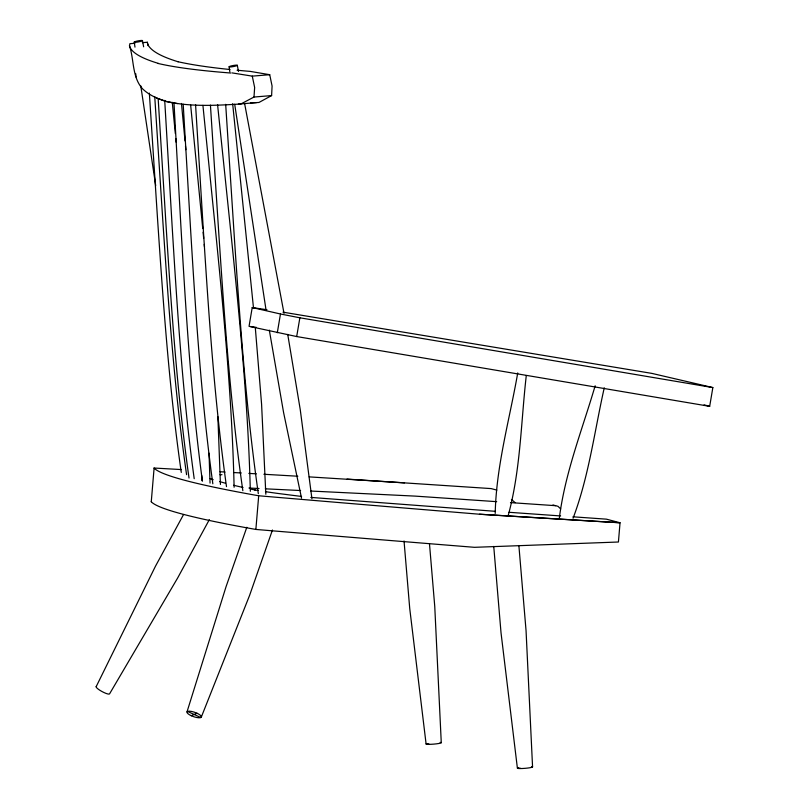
<?xml version="1.0" encoding="UTF-8"?>
<svg xmlns="http://www.w3.org/2000/svg" width="809" height="809" viewBox="0 0 809 809"><rect width="100%" height="100%" fill="white"/><g stroke="black" fill="none" stroke-linecap="round" stroke-linejoin="round"><path stroke-width="1.21" d="M237.088 70.221A751.895 62.253 -3.5 0 0 250.163 71.384L269.721 74.701L272.077 86.017L271.612 95.583L253.996 97.04L240.9 103.977C216.165 105.443 190.975 106.98 166.583 101.55L166.533 101.54C157.886 98.91 149.341 95.32 142.728 88.99C131.958 77.391 134.213 59.856 129.491 45.719L129.905 43.686L134.891 43.281M495.209 513.412C496.241 465.842 509.599 419.527 517.73 372.939M253.996 97.04L254.643 87.473L252.277 76.137L231.991 72.891M151.273 501.701L154.104 468.037L181.428 469.574M255.866 529.44L258.698 495.765A4222.424 224.386 4.8 0 0 479.464 514.221L620.038 522.766L618.42 542.01L474.478 547.319A4184.542 222.374 4.8 0 1 255.866 529.44A797.098 42.361 4.8 0 1 151.202 501.701M526.285 375.518C520.966 422.106 520.612 469.877 508.234 515.404M559.373 517.861C565.147 472.446 582.328 429.427 595.161 385.772M266.98 309.746L252.216 307.562L249.051 326.32L296.691 336.554L709.675 406.34L712.85 387.582L651.821 373.384L282.978 312.163M277.305 332.742L280.47 313.993L252.216 307.562M296.691 336.554L299.866 317.795L280.47 313.993M604.252 387.814C594.494 431.318 588.891 476.289 573.075 518.225M187.021 711.849L226.055 586.677L246.816 527.276M272.441 530.016L249.607 595.353L201.299 717.108A7.615 2.235 19.5 0 1 189.67 714.893A7.615 2.235 19.5 0 1 191.511 711.435A7.615 2.235 19.5 0 1 201.299 717.108M96.15 686.71L155.459 566.239L183.572 514.494M209.339 519.631L177.646 577.99L109.589 693.829A7.615 1.527 28.3 0 1 101.519 691.27A7.615 1.527 28.3 0 1 96.504 686.447M271.612 95.583L258.951 102.47L250.446 102.905M191.288 715.722L197.032 713.225M258.071 490.476A150.656 8.009 4.8 0 1 255.179 489.991L250.648 489.101M426.414 744.169L428.841 743.896M517.699 768.378L520.126 768.105M238.372 104.118L256.554 102.601M142.364 42.665L147.349 42.25L148.037 45.638M252.277 76.137L269.721 74.701M220.018 474.711L221.979 474.701M248.95 488.019L259.032 488.515M265.322 488.818L300.594 490.537M310.676 491.033L415.229 496.119L496.696 501.671M220.088 471.758L225.084 472.041M233.831 472.547L241.335 472.972M248.859 473.407L256.372 473.831M263.886 474.266L297.833 476.228M309.169 476.885L404.52 482.852M347.031 479.09L491.164 488.596L496.847 490.102M510.479 502.611L555.601 505.686M560.627 515.94L509.003 512.289M572.954 516.809L606.396 519.156L620.038 522.766A4093.044 217.51 4.8 0 1 479.464 514.221M495.462 511.328L310.818 497.404M301.585 496.463L277.467 493.389A150.656 8.009 4.8 0 1 265.453 491.65M250.274 326.502L256.423 327.412M712.85 387.582L299.866 317.795M254.461 489.86L255.179 489.991M166.563 101.57L177.454 103.613M166.472 101.529L156.835 98.142M243.024 487.483L233.599 485.279M178.111 61.757L178.142 61.767A752.036 79.767 -3.1 0 1 147.734 44.222L147.349 42.25M704.083 404.854L709.675 406.34M552.921 504.968L558.008 506.323L560.657 508.912M219.623 481.598L225.337 483.195M210.107 478.604L213.212 479.737M187.546 711.424L200.784 717.532M237.31 65.286L237.148 65.185A4.176 0.536 -10.4 0 0 230.474 66.136A4.176 0.536 -10.4 0 0 231.576 66.844A4.176 0.536 -10.4 0 0 237.31 65.296L238.493 71.485M142.455 40.612L142.283 40.501A4.176 0.536 -10.4 0 0 135.619 41.451A4.176 0.536 -10.4 0 0 136.721 42.169A4.176 0.536 -10.4 0 0 142.455 40.612L143.638 46.811M511.44 499.497L515.161 502.652M301.524 498.132L283.605 412.641L269.316 330.133M244.642 103.704L284.03 313.396M287.731 334.4L300.24 409.576L311.93 498.738M266.09 310.343L234.701 104.26M229.099 66.803L229.847 71.799M134.243 42.129L134.982 47.124M140.776 85.815L155.712 185.676M258.324 493.652C246.138 408.97 240.121 323.61 234.398 238.311L225.681 104.341M242.842 490.689C230.646 406.007 224.629 320.647 218.915 235.348L210.431 105.14M186.576 474.671C174.461 390.413 168.515 305.458 162.801 220.574L154.741 96.625M181.277 472.405C169.162 388.148 163.216 303.193 157.502 218.309L149.352 93.106M226.5 486.624C214.638 402.316 208.944 317.34 203.494 232.436L195.566 104.695M189.023 478.048C177.09 393.326 171.326 307.936 165.865 222.606L158.17 98.627M517.396 768.196L501.024 632.8L493.743 546.399M426.1 743.997L409.738 608.59L404.035 540.968M212.838 483.792C201.229 399.444 195.788 314.448 190.59 229.513L183.198 104.25M194.2 478.706C182.672 394.762 177.292 310.171 172.105 225.66L164.712 100.387M202.412 481.173C191.055 396.774 185.868 311.748 180.933 226.793L173.975 102.753M232.658 103.744L253.46 307.673M217.56 104.533L231.05 234.317C239.767 319.788 248.151 405.36 250.335 491.306M202.917 105.352L215.629 231.445C224.042 316.531 232.173 401.719 234.104 487.261M190.641 104.927L202.735 228.563M172.277 102.318L175.331 133.536M175.826 138.531L176.19 142.283M203.089 232.223L203.676 238.321M204.252 244.409L204.495 246.856M181.469 103.461L185.028 140.948M185.494 145.944L185.858 149.695M255.31 327.746L261.59 404.257L265.827 494.259M518.872 545.499L526.052 630.646L532.565 766.902M429.488 543.83L434.757 606.447L441.269 742.692M135.952 76.966L135.781 73.791M217.874 416.726L220.432 484.46M201.765 475.611L201.947 480.597M209.025 453.171L210.047 483.115M258.637 495.765A797.098 42.361 4.8 0 1 154.034 468.027M440.157 742.399A7.615 0.779 -4.8 0 1 433.877 744.108A7.615 0.779 -4.8 0 1 427.021 743.522M531.452 766.598A7.615 0.779 -4.8 0 1 525.172 768.317A7.615 0.779 -4.8 0 1 518.316 767.731M230.757 73.022A683.959 56.67 -3.5 0 1 157.977 63.436M158.372 63.385A684.08 72.557 -3.1 0 1 129.47 45.719M229.968 69.513A751.895 62.253 -3.5 0 1 178.182 61.767"/></g></svg>
